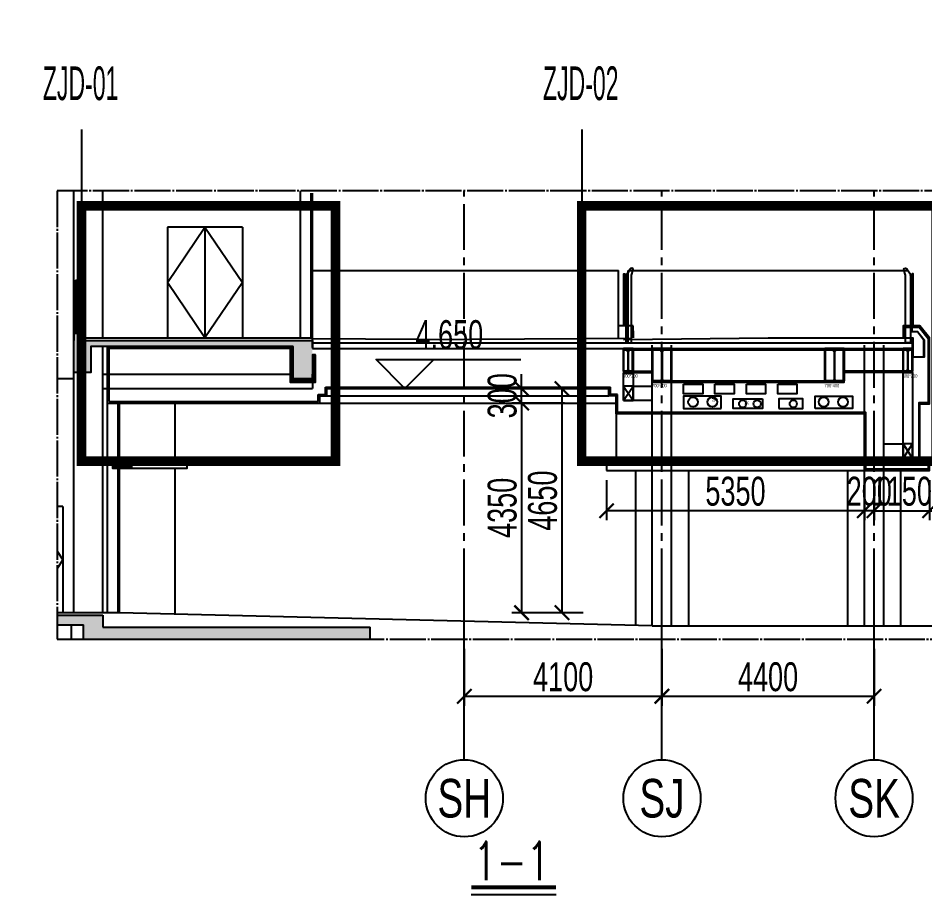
# Model space of a CAD drawing. Extents: x -8792 to 174344, y -43961 to 62816.
# Drawn here: x 41900 to 60709, y 31942 to 50274 of the extents above; entities that cross this region are included whole.
import ezdxf
from ezdxf.enums import TextEntityAlignment as Align
from ezdxf.xclip import XClip

# ---------------------------------------------------------------- set-up
doc = ezdxf.new("R2010")
doc.units = 0
doc.header["$LTSCALE"] = 50
doc.header["$XCLIPFRAME"] = 0
doc.set_wipeout_variables(frame=1)
for name, pattern in [('__DASH', [0.35, 0.25, -0.1]), ('CENTER2', [28.575000000000003, 19.05, -3.175, 3.175, -3.175]), ('CONTINOUS', [0]), ('DASHED', [0.75, 0.5, -0.25]), ('DOT2', [0.125, 0, -0.125]), ('JIS_08_15', [17.25, 15, -0.75, 0.75, -0.75])]:
    doc.linetypes.add(name, pattern=pattern)
for name, color, linetype in [('#分隔线', 1, 'JIS_08_15'), ('#大样、节点索引蓝线', 170, 'Continuous'), ('#幕墙线-平面', 7, 'Continuous'), ('#文字', 2, 'Continuous'), ('#标注', 1, 'Continuous'), ('#轴线', 1, 'CENTER2'), ('1-WIN-1', 3, 'Continuous'), ('A-AL', 63, 'Continuous'), ('A-BEAM-PLAN-C', 2, 'Continuous'), ('A-BEAM-SECT-S', 10, 'Continuous'), ('A-DETL-ALUM', 30, 'Continuous'), ('A-FLOR', 2, 'Continuous'), ('A-FLOR-OTLN', 4, 'DOT2'), ('A-GLASS', 140, 'Continuous'), ('A-GLASS-E', 145, 'Continuous'), ('A-HATH', 9, 'Continuous'), ('A-NOTE', 4, 'Continuous'), ('A-SECT-3', 151, 'Continuous'), ('A-STRS-HRAL', 80, 'Continuous'), ('A-SYMB', 4, 'Continuous'), ('A-WALL-CONC', 6, 'Continuous'), ('A-WALL-E', 7, 'Continuous'), ('AXIS_TEXT', 7, 'Continuous'), ('DIM', 173, 'Continuous'), ('PUB_HATCH', 8, 'Continuous'), ('WZ', 7, 'Continuous'), ('保温层', 6, 'Continuous'), ('吊顶', 7, 'Continuous'), ('建-消防-防火分区填充', 9, 'Continuous'), ('电-电力-管线复核数量标注', 2, 'CONTINOUS')]:
    doc.layers.add(name, color=color, linetype=linetype)
doc.layers.add('20260120变更3', color=1, linetype='Continuous', true_color=0xff0000)
doc.layers.add('定位边线-不打印', color=251, linetype='Continuous', plot=False)
doc.styles.add('#文字', font='jrs.shx', dxfattribs={"width": 0.7, "bigfont": 'jhz.shx'})
doc.styles.add('_TCH_AXIS', font='COMPLEX', dxfattribs={"bigfont": 'GBCBIG'})
doc.styles.add('JHZX', font='jrs.shx', dxfattribs={"width": 0.6, "bigfont": 'jhz.shx'})
doc.styles.get("Standard").update_dxf_attribs({"font": 'romans.shx', "bigfont": 'chinese.shx'})
doc.styles.add('XD2008', font='@1romans.shx', dxfattribs={"width": 0.7, "bigfont": '!hztxt.shx'})
doc.styles.add('图纸文字', font='txt.shx', dxfattribs={"width": 0.7, "bigfont": 'HZTXT.shx'})
doc.styles.add('楷体', font='', dxfattribs={"width": 0.75})
doc.styles.get('楷体').set_extended_font_data('KaiTi_GB2312')
doc.dimstyles.new('JZBZ-200', dxfattribs={"dimscale": 200, "dimtxt": 3, "dimasz": 1.5, "dimexe": 1, "dimexo": 1, "dimgap": 0.5, "dimtad": 1, "dimdec": 0, "dimdsep": 46, "dimtxsty": '#文字', "dimblk1": 'ARCHTICK', "dimblk2": 'ARCHTICK', "dimsah": 1, "dimcen": 0, "dimclrd": 1, "dimclre": 1, "dimclrt": 2, "dimadec": 3, "dimazin": 2, "dimtfac": 1, "dimtdec": 0, "dimtix": 1, "dimtmove": 0, "dimatfit": 3, "dimfxl": 0, "dimlwd": -1, "dimlwe": -1, "dimarcsym": 0})

# ---------------------------------------------------------------- blocks, each defined once
blk = doc.blocks.new('A$Cbd8d7c8c')
at = {"layer": 'A-FLOR-OTLN', "color": 8}
blk.add_lwpolyline([(-22721.24937731028, -15689.86968211655), (-43719.41647269274, -33393.16188598087, 0.413755730742382), (-43991.60535459826, -36560.98194338084, 0.1896724665796431), (122158.1740942716, -126683.0426204044, 0.414786072981368), (124666.0152100509, -124719.4948140864), (133885.1673546026, -48361.88285301649, 0.379931253570586), (116453.2507597166, -23207.94787260017, 0.2364517045148016)], format="xyb", dxfattribs=at)
at = {"layer": '吊顶', "const_width": 3}
blk.add_lwpolyline([(36525.16269515478, -42886.23891143122, 0.056654023901928), (31389.80361110461, -41079.322920529), (30859.08537955373, -40957.77536884585, -0.1125361045485018), (21289.4537036519, -36343.71662567847, -0.0289167358602449), (3039.011338204145, -19971.01165417739, 0.4135317777718731), (-633.6185435920488, -19953.37917324936), (-31397.94016679469, -50352.84389940772, 0.4147813061863365), (-31416.3285705545, -54033.31448566628, 0.1704916733923174), (123964.2830003048, -129414.7104053417, 0.4125640170375961), (126841.1750901889, -127143.2247624403), (136317.5030562885, -48655.55449670245, 1.269194860891986), (87076.80076918215, -54393.31561949174)], format="xyb", dxfattribs=at)
blk = doc.blocks.new('*U36')
blk.add_line((-4.126061972561274, -0.75), (4.673125397341664, -0.75))
at = {"const_width": 0.4}
blk.add_lwpolyline([(-4.126061972561274, 0), (4.673125397341664, 0)], dxfattribs=at)
at = {"layer": 'WZ', "color": 2, "style": '图纸文字', "width": 0.7}
blk.add_attdef('立面图', text='', height=4, dxfattribs=at).set_placement((0.06440561028830416, 2.739644816960663), align=Align.MIDDLE_CENTER)
blk = doc.blocks.new('*U7')
at = {"linetype": 'ByBlock'}
blk.add_line((-8.960830237663566e-17, -20), (0, 0), dxfattribs=at)
blk.add_circle((0, -24), 4, dxfattribs=at)
at = {"color": 2, "linetype": 'ByBlock', "style": 'JHZX', "width": 0.75}
blk.add_attdef('AXES', text='', height=4, dxfattribs=at).set_placement((0, -24), align=Align.MIDDLE_CENTER)
blk = doc.blocks.new('_ARCHTICK')
at = {"color": 0, "linetype": 'ByBlock', "const_width": 0.15}
blk.add_lwpolyline([(-0.5, -0.5), (0.5, 0.5)], dxfattribs=at)
blk = doc.blocks.new('*D49')
at = {"layer": '#标注', "color": 1, "ltscale": 10, "transparency": 16777216}
for p, q in [((59455.34632247056, 40599.472296236), (59455.34632247056, 39856.71483972529)), ((59655.34632247061, 40599.47229623597), (59655.34632247061, 39856.71483972529)), ((59455.34632247056, 40056.71483972529), (59155.34632247056, 40056.71483972529)), ((59655.34632247061, 40056.71483972529), (59455.34632247056, 40056.71483972529)), ((59655.34632247061, 40056.71483972529), (59955.34632247061, 40056.71483972529))]:
    blk.add_line(p, q, dxfattribs=at)
at = {"layer": 'Defpoints', "color": 0, "ltscale": 10, "transparency": 16777216}
for p in [(59455.34632247056, 40799.472296236), (59655.34632247061, 40799.47229623597), (59455.34632247056, 40056.71483972529)]:
    blk.add_point(p, dxfattribs=at)
at = {"layer": '#标注', "color": 1, "ltscale": 10, "transparency": 16777216, "xscale": 300, "yscale": 300, "zscale": 300}
blk.add_blockref('_ARCHTICK', (59455.34632247056, 40056.71483972529), dxfattribs=at)
at = {"layer": '#标注', "color": 1, "ltscale": 10, "transparency": 16777216, "xscale": 300, "yscale": 300, "zscale": 300, "rotation": 180}
blk.add_blockref('_ARCHTICK', (59655.34632247061, 40056.71483972529), dxfattribs=at)
at = {"layer": '#标注', "color": 2, "ltscale": 10, "transparency": 16777216, "insert": (59555.34632247058, 40456.71483972529), "char_height": 600, "attachment_point": 5, "style": '#文字'}
blk.add_mtext('200', dxfattribs=at)
blk = doc.blocks.new('*D50')
at = {"layer": '#标注', "color": 1, "ltscale": 10, "transparency": 16777216}
for p, q in [((60805.34632247058, 40690.02157683496), (60805.34632247058, 39856.71483972529)), ((59655.34632247061, 40599.47229623597), (59655.34632247061, 39856.71483972529)), ((59655.34632247061, 40056.71483972529), (59355.34632247061, 40056.71483972529)), ((59655.34632247061, 40056.71483972529), (60805.34632247058, 40056.71483972529)), ((60805.34632247058, 40056.71483972529), (61105.34632247058, 40056.71483972529))]:
    blk.add_line(p, q, dxfattribs=at)
at = {"layer": 'Defpoints', "color": 0, "ltscale": 10, "transparency": 16777216}
for p in [(60805.34632247058, 40890.02157683496), (59655.34632247061, 40799.47229623597), (60805.34632247058, 40056.71483972529)]:
    blk.add_point(p, dxfattribs=at)
at = {"layer": '#标注', "color": 1, "ltscale": 10, "transparency": 16777216, "xscale": 300, "yscale": 300, "zscale": 300}
blk.add_blockref('_ARCHTICK', (59655.34632247061, 40056.71483972529), dxfattribs=at)
at = {"layer": '#标注', "color": 1, "ltscale": 10, "transparency": 16777216, "xscale": 300, "yscale": 300, "zscale": 300, "rotation": 180}
blk.add_blockref('_ARCHTICK', (60805.34632247058, 40056.71483972529), dxfattribs=at)
at = {"layer": '#标注', "color": 2, "ltscale": 10, "transparency": 16777216, "insert": (60230.34632247059, 40456.71483972529), "char_height": 600, "attachment_point": 5, "style": '#文字'}
blk.add_mtext('1150', dxfattribs=at)
blk = doc.blocks.new('*D51')
at = {"layer": '#标注', "color": 1, "ltscale": 10, "transparency": 16777216}
for p, q in [((54105.34632247058, 40690.02157683496), (54105.34632247058, 39856.71483972529)), ((59455.34632247056, 40599.472296236), (59455.34632247056, 39856.71483972529)), ((59455.34632247056, 40056.71483972529), (54105.34632247058, 40056.71483972529))]:
    blk.add_line(p, q, dxfattribs=at)
at = {"layer": 'Defpoints', "color": 0, "ltscale": 10, "transparency": 16777216}
for p in [(54105.34632247058, 40890.02157683496), (59455.34632247056, 40799.472296236), (54105.34632247058, 40056.71483972529)]:
    blk.add_point(p, dxfattribs=at)
at = {"layer": '#标注', "color": 1, "ltscale": 10, "transparency": 16777216, "xscale": 300, "yscale": 300, "zscale": 300, "rotation": 180}
blk.add_blockref('_ARCHTICK', (54105.34632247058, 40056.71483972529), dxfattribs=at)
at = {"layer": '#标注', "color": 1, "ltscale": 10, "transparency": 16777216, "xscale": 300, "yscale": 300, "zscale": 300}
blk.add_blockref('_ARCHTICK', (59455.34632247056, 40056.71483972529), dxfattribs=at)
at = {"layer": '#标注', "color": 2, "ltscale": 10, "transparency": 16777216, "insert": (56780.34632247056, 40456.71483972529), "char_height": 600, "attachment_point": 5, "style": '#文字'}
blk.add_mtext('5350', dxfattribs=at)
blk = doc.blocks.new('*D52')
at = {"layer": '#标注', "color": 1, "ltscale": 10, "transparency": 16777216}
for p, q in [((53622.47892427168, 42590.02157683614), (52980.23471370524, 42590.02157683614)), ((53180.23471370524, 42590.02157683614), (53180.23471370524, 37940.0215768362)), ((53622.47892427168, 37940.0215768362), (52980.23471370524, 37940.0215768362))]:
    blk.add_line(p, q, dxfattribs=at)
at = {"layer": 'Defpoints', "color": 0, "ltscale": 10, "transparency": 16777216}
for p in [(53822.47892427168, 42590.02157683614), (53180.23471370524, 37940.0215768362), (53822.47892427168, 37940.0215768362)]:
    blk.add_point(p, dxfattribs=at)
at = {"layer": '#标注', "color": 1, "ltscale": 10, "transparency": 16777216, "xscale": 300, "yscale": 300, "zscale": 300}
for p, rotation in [((53180.23471370524, 42590.02157683614), 90), ((53180.23471370524, 37940.0215768362), 270)]:
    blk.add_blockref('_ARCHTICK', p, dxfattribs=dict(at, rotation=rotation))
at = {"layer": '#标注', "color": 2, "ltscale": 10, "transparency": 16777216, "insert": (52780.23471370523, 40265.02157683614), "char_height": 600, "attachment_point": 5, "rotation": 90, "style": '#文字'}
blk.add_mtext('4650', dxfattribs=at)
blk = doc.blocks.new('LEVEL')
blk.add_line((9, 0), (0, 0))
blk.add_lwpolyline([(7.5, 3), (4.5, 0), (1.5, 3), (16.5, 3)])
at = {"layer": 'WZ', "style": '楷体', "width": 0.75}
blk.add_attdef('LEVEL', text='', height=3.5, dxfattribs=at).set_placement((9.331211038399488, 5.592677648179233), align=Align.MIDDLE_CENTER)
blk.add_attdef('FLOOR', text='', height=3.5, dxfattribs=at).set_placement((17.5, 3), align=Align.MIDDLE_LEFT)
blk = doc.blocks.new('*D53')
at = {"layer": '#标注', "color": 1, "ltscale": 10, "transparency": 16777216}
for p, q in [((51155.34632247123, 37190.02157683606), (51155.34632247123, 36008.20864791621)), ((55255.34632247114, 37190.02157683606), (55255.34632247114, 36008.20864791621)), ((51155.34632247123, 36208.20864791621), (55255.34632247114, 36208.20864791621))]:
    blk.add_line(p, q, dxfattribs=at)
at = {"layer": 'Defpoints', "color": 0, "ltscale": 10, "transparency": 16777216}
for p in [(51155.34632247123, 37390.02157683606), (55255.34632247114, 37390.02157683606), (55255.34632247114, 36208.20864791621)]:
    blk.add_point(p, dxfattribs=at)
at = {"layer": '#标注', "color": 1, "ltscale": 10, "transparency": 16777216, "xscale": 300, "yscale": 300, "zscale": 300, "rotation": 180}
blk.add_blockref('_ARCHTICK', (51155.34632247123, 36208.20864791621), dxfattribs=at)
at = {"layer": '#标注', "color": 1, "ltscale": 10, "transparency": 16777216, "xscale": 300, "yscale": 300, "zscale": 300}
blk.add_blockref('_ARCHTICK', (55255.34632247114, 36208.20864791621), dxfattribs=at)
at = {"layer": '#标注', "color": 2, "ltscale": 10, "transparency": 16777216, "insert": (53205.34632247119, 36608.20864791621), "char_height": 600, "attachment_point": 5, "style": '#文字'}
blk.add_mtext('4100', dxfattribs=at)
blk = doc.blocks.new('*D54')
at = {"layer": '#标注', "color": 1, "ltscale": 10, "transparency": 16777216}
for p, q in [((55255.34632247114, 37190.02157683606), (55255.34632247114, 36008.20864791621)), ((59655.34632247091, 37190.02157683606), (59655.34632247091, 36008.20864791621)), ((55255.34632247114, 36208.20864791621), (59655.34632247091, 36208.20864791621))]:
    blk.add_line(p, q, dxfattribs=at)
at = {"layer": 'Defpoints', "color": 0, "ltscale": 10, "transparency": 16777216}
for p in [(55255.34632247114, 37390.02157683606), (59655.34632247091, 37390.02157683606), (59655.34632247091, 36208.20864791621)]:
    blk.add_point(p, dxfattribs=at)
at = {"layer": '#标注', "color": 1, "ltscale": 10, "transparency": 16777216, "xscale": 300, "yscale": 300, "zscale": 300, "rotation": 180}
blk.add_blockref('_ARCHTICK', (55255.34632247114, 36208.20864791621), dxfattribs=at)
at = {"layer": '#标注', "color": 1, "ltscale": 10, "transparency": 16777216, "xscale": 300, "yscale": 300, "zscale": 300}
blk.add_blockref('_ARCHTICK', (59655.34632247091, 36208.20864791621), dxfattribs=at)
at = {"layer": '#标注', "color": 2, "ltscale": 10, "transparency": 16777216, "insert": (57455.34632247103, 36608.20864791621), "char_height": 600, "attachment_point": 5, "style": '#文字'}
blk.add_mtext('4400', dxfattribs=at)
blk = doc.blocks.new('700-400')
at = {"layer": 'A-BEAM-SECT-S'}
for p, q in [((-100, -170), (-100, 470)), ((300, 470), (300, -170))]:
    blk.add_line(p, q, dxfattribs=at)
blk.add_lwpolyline([(108, 470), (300, 470), (300, 500), (-100, 500), (-100, 470), (92, 470), (92, -170), (-100, -170), (-100, -200), (300, -200), (300, -170), (108, -170)], close=True, dxfattribs=at)
for points in [[(-87.99672397226095, -169.9980992618948), (-87.99672397971153, 470.0019007390365)], [(62, 470), (92, 440)], [(138, 470), (108, 440)], [(288.0032760426402, -169.9980992628261), (288.0032760500908, 470.0019007381052)], [(62, -170), (92, -140)], [(138, -170), (108, -140)]]:
    blk.add_lwpolyline(points, dxfattribs=at)
at = {"layer": '定位边线-不打印', "style": 'XD2008', "width": 0.7}
blk.add_text('700*400', height=70, dxfattribs=at).set_placement((-106.9775881394744, -303.2509947940707))
blk = doc.blocks.new('栏杆')
at = {"layer": 'A-GLASS-E'}
blk.add_lwpolyline([(35492899.8325114, 2535980.060555576), (35492919.8325114, 2535980.060555576), (35492919.8325114, 2537029.060555571), (35492899.8325114, 2537029.060555571)], close=True, dxfattribs=at)
at = {"layer": 'A-STRS-HRAL'}
for points in [[(35492869.8325114, 2535600.362292244), (35492759.8325114, 2535600.251991307), (35492759.8325114, 2537000.251991307), (35492729.13960719, 2537112.012012351)], [(35492901.62688792, 2536889.160367866), (35492869.8325114, 2536889.159802566)], [(35492869.8325114, 2536871.202254219), (35492901.58854076, 2536871.202254219)], [(35492900.02516084, 2536139.06585679), (35492869.8325114, 2536139.06531874)], [(35492869.8325114, 2536121.107774299), (35492899.98681375, 2536121.107774299)]]:
    blk.add_lwpolyline(points, dxfattribs=at)
blk.add_lwpolyline([(35492869.8325114, 2535600.251991307), (35492869.8325114, 2536985.788160876, 0.1427706038207735), (35492862.00162767, 2537012.653857091), (35492783.36995708, 2537136.076233049)], format="xyb", dxfattribs=at)
blk.add_circle((35492758.06848732, 2537119.95681532), 30, dxfattribs=at)
blk = doc.blocks.new('500-200')
at = {"layer": 'A-BEAM-SECT-S'}
for p, q in [((0, 30), (0, 470)), ((200, 470), (200, 30))]:
    blk.add_line(p, q, dxfattribs=at)
blk.add_lwpolyline([(108, 470), (200, 470), (200, 500), (0, 500), (0, 470), (92, 470), (92, 30), (0, 30), (0, 0), (200, 0), (200, 30), (108, 30)], close=True, dxfattribs=at)
for points in [[(12.00327603146434, 30.00190073810518), (12.0032760235481, 470.0019007388037)], [(62.0000000000291, 470), (91.9999999999709, 440)], [(137.9999999999709, 470), (108.0000000000291, 440)], [(188.0032760389149, 30.00190073717386), (188.0032760468312, 470.0019007378723)], [(62.0000000000291, 30), (91.9999999999709, 60)], [(137.9999999999709, 30), (108.0000000000291, 60)]]:
    blk.add_lwpolyline(points, dxfattribs=at)
at = {"layer": '定位边线-不打印', "style": 'XD2008', "width": 0.7}
blk.add_text('500*200', height=70, dxfattribs=at).set_placement((-6.977588136214763, -103.2509947940707))
blk = doc.blocks.new('A$Cdff4fc1e')
at = {"layer": 'PUB_HATCH'}
h = blk.add_hatch(color=256, dxfattribs=at)
h.dxf.hatch_style = 1
h.paths.add_polyline_path([(-12799.99999999907, -349.999999998312), (-12799.99999999907, -219.9682634197525), (-12799.99999999953, -199.999999998312), (-12799.99999999953, -49.99999999842839), (-17650, -49.99999999842839), (-17650, 100.0000000015716), (-17750, 100.0000000015716), (-17750, -49.99999999837019), (-17749.99999999953, -719.9999999984284), (-17399.99999999953, -719.9999999984284), (-17399.99999999953, -179.9999999983702), (-13199.99999999953, -179.9999999984284), (-13199.99999999953, -849.9999999984284), (-12799.99999999953, -849.9999999984284)])
h.paths.add_polyline_path([(-12799.99999999907, -349.999999998312), (-12799.99999999907, -199.999999998312), (-12799.99999999907, -219.9682634197525)], flags=17)
h = blk.add_hatch(color=256, dxfattribs=at)
h.dxf.hatch_style = 1
h.paths.add_polyline_path([(-11599.99999999953, -10399.99999999837), (-11599.99999999953, -5999.99999999837), (-17149.9999999993, -5999.99999999837), (-17149.9999999993, -5749.99999999837), (-62749.9999999993, -5749.99999999837), (-62749.9999999993, -10399.99999999837)])
h.paths.add_polyline_path([(-62349.9999999993, -9899.99999999837), (-62349.9999999993, -5949.99999999837), (-56649.99999999953, -5949.99999999837), (-56649.99999999953, -6549.99999999837), (-56249.99999999953, -6549.99999999837), (-56249.99999999953, -5949.99999999837), (-48849.99999999953, -5949.99999999837), (-48849.99999999953, -6549.99999999837), (-48449.99999999953, -6549.99999999837), (-48449.99999999953, -5949.99999999837), (-41049.99999999953, -5949.99999999837), (-41049.99999999953, -6549.99999999837), (-40649.99999999953, -6549.99999999837), (-40649.99999999953, -5949.99999999837), (-33249.9999999993, -5949.99999999837), (-33249.9999999993, -6549.99999999837), (-32849.9999999993, -6549.99999999837), (-32849.9999999993, -5949.99999999837), (-25449.99999999977, -5949.99999999837), (-25449.99999999977, -6549.99999999837), (-25049.99999999977, -6549.99999999837), (-25049.99999999977, -5949.99999999837), (-17549.9999999993, -5949.99999999837), (-17549.9999999993, -6249.99999999837), (-11999.99999999953, -6249.99999999837), (-11999.99999999953, -9899.99999999837)], flags=16)
h.paths.add_polyline_path([(-38473.50812949939, -8499.99999999837), (-39247.30709785339, -9599.99999999837), (-40021.10606620694, -8499.99999999837), (-40021.10606620694, -7399.99999999837), (-38473.50812949939, -7399.99999999837)], flags=0)
h.paths.add_polyline_path([(-36628.65828855569, -9520.24999999837), (-34954.03230430372, -9520.24999999837), (-34954.03230430372, -8732.74999999837), (-36628.65828855569, -8732.74999999837)], flags=8)
at = {"layer": '保温层'}
h = blk.add_hatch(dxfattribs=at)
h.set_pattern_fill('ANSI37', color=256, scale=20)
h.set_pattern_definition([(45, (-1573132.76281278, -397639.000000018), (-22.45064030267288, 22.45064030267288), []), (135, (-1573132.76281278, -397639.000000018), (-22.45064030267288, -22.45064030267288), [])])
h.paths.add_polyline_path([(-13199.99999999977, -179.9999999983702), (-17019.99999999884, -179.9999999983702), (-17019.99999999884, -209.9999999983702), (-13199.99999999977, -209.9999999983702)])
h = blk.add_hatch(dxfattribs=at)
h.set_pattern_fill('ANSI37', color=256, scale=20)
h.set_pattern_definition([(45, (-1573032.76281278, -398274.0000000181), (-22.45064030267288, 22.45064030267288), []), (135, (-1573032.76281278, -398274.0000000181), (-22.45064030267288, -22.45064030267288), [])])
h.paths.add_polyline_path([(-13199.99999999977, -209.9999999983702), (-13264.99999999977, -209.9999999983702), (-13264.99999999977, -914.9999999983702), (-13199.99999999977, -914.9999999983702)])
h = blk.add_hatch(dxfattribs=at)
h.set_pattern_fill('ANSI37', color=256, scale=20)
h.set_pattern_definition([(45, (-1573697.76281278, -398209.0000000181), (-22.45064030267288, 22.45064030267288), []), (135, (-1573697.76281278, -398209.0000000181), (-22.45064030267288, -22.45064030267288), [])])
h.paths.add_polyline_path([(-12734.99999999977, -349.999999998312), (-12799.99999999977, -349.999999998312), (-12799.99999999977, -849.9999999983702), (-12734.99999999977, -849.9999999983702)])
h = blk.add_hatch(dxfattribs=at)
h.set_pattern_fill('ANSI37', color=256, scale=20)
h.set_pattern_definition([(45, (-1573697.76281278, -398309.000000018), (-22.45064030267288, 22.45064030267288), []), (135, (-1573697.76281278, -398309.000000018), (-22.45064030267288, -22.45064030267288), [])])
h.paths.add_polyline_path([(-12734.99999999977, -849.9999999983702), (-13199.99999999977, -849.9999999983702), (-13199.99999999977, -914.9999999983702), (-12734.99999999977, -914.9999999983702)])
at = {"layer": '1-WIN-1', "color": 8}
for p, q in [((-17149.9999999993, 1.629814505577087e-09), (-17149.9999999993, 5520.00000000163)), ((-17749.99999999953, -5699.99999999837), (-17749.99999999953, 4850.00000000163)), ((-13049.99999999977, 1.688022166490555e-09), (-13049.99999999907, 4500.000000001572)), ((-14250.05437604547, 2300.00000000163), (-15810.5555040387, 2300.00000000163)), ((-15810.5555040387, 2300.00000000163), (-15810.5555040387, 1.629814505577087e-09)), ((-15030.30494004209, 2300.00000000163), (-15030.30494004232, 1.629814505577087e-09)), ((-14250.05437604547, 2300.00000000163), (-14250.05437604547, 1.629814505577087e-09)), ((-12799.9999999993, 1400.00000000163), (-6452.010913495906, 1400.000000001746)), ((-6452.010913496371, -14.99999999831198), (-6452.010913495906, 1400.000000001804)), ((-6252.010913495906, 1400.000000001746), (-449.9999999993015, 1400.000000001688)), ((-6252.010913496139, -99.96826341981068), (-6252.010913496139, 1400.000000001804)), ((-17715, 1200.000000001513), (-17715, 100.0000000015716)), ((-17715, 1200.000000001513), (-17685, 1200.000000001513)), ((-17685, 1200.000000001513), (-17684.99999999977, 100.0000000015716)), ((-17650, 1.629814505577087e-09), (-12799.99999999953, 1.629814505577087e-09)), ((-12799.99999999953, -49.99999999842839), (-12799.99999999953, 1.629814505577087e-09)), ((-17149.9999999993, -5699.99999999837), (-17149.9999999993, -179.9999999983702)), ((-5750.000000000233, -1544.999999998487), (-5750.000000000233, -149.999999998312)), ((-5349.999999999767, -1544.999999998545), (-5349.999999999767, -149.999999998312)), ((-1350, -1544.999999999243), (-1349.999999999767, -149.999999998312)), ((-17149.9999999993, -749.9999999983702), (-13199.99999999953, -749.9999999984866)), ((-17749.99999999953, -849.9999999979045), (-32749.9999999993, -849.9999999983702)), ((-12799.99999999953, -849.9999999984284), (-12799.99999999977, -1049.999999998487)), ((-17149.9999999993, -1049.99999999837), (-12799.99999999977, -1049.999999998487)), ((-17974.99999999953, -3499.99999999837), (-19474.99999999953, -3499.99999999837)), ((-18724.99999999953, -3499.99999999837), (-18724.99999999953, -5699.99999999837)), ((-17974.99999999953, -3499.99999999837), (-17974.99999999953, -5699.99999999837)), ((-16799.99999999884, -5699.999999998312), (-30549.99999999953, -5699.99999999837)), ((-5749.999999997672, -5974.999999998428), (-16799.99999999884, -5699.999999998254)), ((-17799.99999999953, -9599.99999999837), (-17799.99999999953, -5949.99999999837)), ((-5749.999999997672, -5974.999999998428), (37839.6126936723, -5974.99999999837)), ((-17099.9999999993, -9599.99999999837), (-17099.99999999907, -6249.99999999837)), ((-12299.9999999993, -9599.99999999837), (-12299.99999999953, -6249.99999999837)), ((-17799.99999999953, -6549.99999999837), (-24899.99999999884, -6549.99999999837)), ((-17099.9999999993, -6799.99999999837), (-12299.9999999993, -6799.999999998312)), ((-11999.99999999953, -9599.99999999837), (-62349.99999999907, -9599.99999999837))]:
    blk.add_line(p, q, dxfattribs=at)
for points in [[(-15030.30494004232, 1.629814505577087e-09), (-15810.5555040387, 1150.00000000163), (-15030.30494004209, 2300.00000000163), (-14250.05437604547, 1150.00000000163)], [(-18724.99999999953, -5699.99999999837), (-19474.99999999953, -4599.99999999837), (-18724.99999999953, -3499.99999999837), (-17974.99999999953, -4599.99999999837)]]:
    blk.add_lwpolyline(points, close=True, dxfattribs=at)
at = {"layer": '20260120变更3'}
blk.add_line((-9649.999999999302, -6249.999999998428), (-9649.999999999767, -6027.720207252249), dxfattribs=at)
for points in [[(-5099.999999999767, -960.4778193118982), (-4699.999999999767, -960.4778193118982), (-4699.999999999767, -1160.477819311898), (-5099.999999999767, -1160.477819311898)], [(-4449.999999999767, -960.4778193118982), (-4049.999999999767, -960.4778193118982), (-4049.999999999767, -1160.477819311898), (-4449.999999999767, -1160.477819311898)], [(-3799.999999999767, -960.4778193118982), (-3399.999999999767, -960.4778193118982), (-3399.999999999767, -1160.477819311898), (-3799.999999999767, -1160.477819311898)], [(-3149.999999999767, -960.4778193118982), (-2749.999999999767, -960.4778193118982), (-2749.999999999767, -1160.477819311898), (-3149.999999999767, -1160.477819311898)]]:
    blk.add_lwpolyline(points, close=True, dxfattribs=at)
at = {"layer": 'A-AL'}
for p, q in [((-6150, 250), (-6452.010913496139, 250)), ((-6150, 150), (-6150, 250)), ((-17049.99999999884, -1349.999999998196), (-17049.99999999907, -179.9999999983702)), ((-17019.99999999884, -1319.999999998487), (-17019.99999999884, -179.9999999983702)), ((-12530, -1019.99999999837), (-6620, -1019.999999998312)), ((-12529.99999999953, -1169.99999999837), (-12530, -1019.99999999837)), ((-12500, -1049.99999999837), (-6650, -1049.99999999837)), ((-12499.99999999953, -1199.99999999837), (-12500, -1049.99999999837)), ((-6650.000000000466, -1199.99999999837), (-6650, -1049.99999999837)), ((-6620.000000000466, -1169.99999999837), (-6620, -1019.999999998312)), ((-12679.9999999993, -1169.99999999837), (-12529.99999999953, -1169.99999999837)), ((-12679.99999999953, -1319.99999999837), (-12679.9999999993, -1169.99999999837)), ((-12649.9999999993, -1199.99999999837), (-12499.99999999953, -1199.99999999837)), ((-12649.99999999953, -1349.99999999837), (-12649.9999999993, -1199.99999999837)), ((-12499.99999999977, -1199.99999999837), (-6650.000000000466, -1199.999999998312)), ((-6500.000000000698, -1199.99999999837), (-6650.000000000466, -1199.99999999837)), ((-6470.000000000698, -1169.99999999837), (-6620.000000000466, -1169.99999999837)), ((-6500.000000000233, -1574.999999998428), (-6500.000000000698, -1199.99999999837)), ((-17049.99999999884, -1349.999999998196), (-12649.99999999953, -1349.99999999837)), ((-17019.99999999884, -1319.999999998487), (-12679.99999999953, -1319.99999999837)), ((-12649.99999999953, -1349.99999999837), (-6500.000000000233, -1349.99999999837)), ((-1349.999999999302, -1574.99999999936), (-6500.000000000233, -1574.999999998428)), ((-6500, -1574.999999998487), (-6500, -2549.999999999534)), ((-1350.000000000233, -2749.999999999534), (-1349.999999999302, -1574.99999999936)), ((-1349.999999999534, -2549.999999999127), (-6700, -2549.999999999534)), ((-6700, -2549.999999999534), (-6700, -2749.999999999534)), ((-6700, -2749.999999999534), (-6350, -2749.999999999534))]:
    blk.add_line(p, q, dxfattribs=at)
for points in [[(-350.0864339694381, -2749.999999999534), (0, -2749.999999999534), (0, -2549.999999999534), (-200, -2549.999999999534), (-200, -1370), (0, -1370), (0, 0), (-200, 250), (-550, 250), (-550, 150), (-525, 150), (-525, 225), (-212.0156211927533, 225), (-25, -8.769526483956724), (-25, -1345), (-225, -1345), (-225, -2574.999999999534), (-25, -2574.999999999534), (-25, -2724.999999999534), (-350.0854670554399, -2724.999999999534)], [(-350.0854670554399, -2724.999999999534), (-1320.000000000233, -2724.999999999534), (-1319.999999999302, -1544.999999999243), (-6470.000000000233, -1544.99999999837), (-6470.000000000698, -1169.99999999837)], [(-16949.99999999884, -2699.999999998487), (-15400, -2699.999999998487), (-15400, -2499.999999998428), (-16949.99999999884, -2499.999999998428)], [(-6350, -2749.999999999534), (-5349.999999999767, -2749.999999999534)], [(-5349.999999999767, -2749.999999999534), (-1350.000000000233, -2749.999999999534)], [(-1350.000000000233, -2749.999999999534), (-350.0864295214415, -2749.999999999534)]]:
    blk.add_lwpolyline(points, dxfattribs=at)
for points in [[(-16549.9999999993, -2499.999999998428), (-16949.99999999884, -2499.999999998428), (-16949.99999999884, -2699.999999998487), (-16549.9999999993, -2699.999999998487)], [(-16579.9999999993, -2529.999999998428), (-16919.99999999884, -2529.999999998428), (-16919.99999999884, -2669.999999998487), (-16579.9999999993, -2669.999999998487)]]:
    blk.add_lwpolyline(points, close=True, dxfattribs=at)
at = {"layer": 'A-BEAM-PLAN-C'}
blk.add_line((-12799.99999999953, -849.9999999984284), (-12799.99999999953, -749.9999999984284), dxfattribs=at)
at = {"layer": 'A-BEAM-SECT-S'}
for p, q in [((-6150.001010596752, -249.8888342045248), (-549.9841673150659, -249.9966317838989)), ((-6150, -219.8888342217542), (-549.9831567183137, -219.9966318011284)), ((-6150, -689.9934716410935), (-5750, -689.9934716410935)), ((-6150, -720), (-5750, -720)), ((-549.9999999552965, -689.9934716410935), (-1769.361670576036, -689.9934716410935)), ((-549.9999999552965, -720.0003222855739), (-1769.361670576036, -720)), ((-5400.000000849366, -889.9032713919878), (-2169.361669912934, -889.9654595968314)), ((-5350, -919.9042338696308), (-2169.361669905484, -919.965459598694))]:
    blk.add_line(p, q, dxfattribs=at)
for points in [[(-6150, -249.8888342347927), (-6350, -249.8888342217542)], [(-6349.999999999767, -1299.999999998428), (-6149.999999999767, -999.9999999984284)], [(-6349.999999999767, -999.9999999984284), (-6149.999999999767, -1299.999999998428)], [(-6149.999999999767, -999.9999999984284), (-5750.000000000233, -999.9999999984284)], [(-5750.000000000233, -1299.999999998428), (-6149.999999999767, -1299.999999998428)], [(-949.9999999997672, -2199.999999999534), (-550, -2199.999999999534)], [(-550, -2499.999999999534), (-350, -2199.999999999534)], [(-550, -2199.999999999534), (-350, -2499.999999999534)], [(-550, -2499.999999999534), (-949.9999999997672, -2499.999999999534)]]:
    blk.add_lwpolyline(points, dxfattribs=at)
for points in [[(-6349.999999999767, -1299.999999998428), (-6350, -730), (-6150, -730), (-6149.999999999767, -1299.999999998428)], [(-550, -2499.999999999534), (-550, -720.0003222855739), (-350, -720.0003222855739), (-350, -2499.999999999534)], [(-6349.999999999767, -1299.999999998428), (-6149.999999999767, -1299.999999998428), (-6149.999999999767, -999.9999999984284), (-6349.999999999767, -999.9999999984284)], [(-550, -2499.999999999534), (-350, -2499.999999999534), (-350, -2199.999999999534), (-550, -2199.999999999534)]]:
    blk.add_lwpolyline(points, close=True, dxfattribs=at)
at = {"layer": 'A-DETL-ALUM'}
blk.add_lwpolyline([(-364.9999999254942, 225.0078590488993), (-364.9999999254942, 132.5078590488993), (-248.9734195098281, 132.5078590488993), (-109.9999999254942, -41.20891542593017), (-109.9999999254942, -400.0008684829809), (-349.9999999254942, -400.0008684829809), (-349.9999999850988, -0.000868482980877161), (-344.9999999850988, -0.000868482980877161), (-344.9999999254942, -395.0008684829809), (-114.9999999254942, -395.0008684829809), (-114.9999999254942, -42.96282072225586), (-251.3765437453985, 127.5078590488993), (-369.9999999254942, 127.5078590488993), (-369.9999999254942, 225.0078590488993)], dxfattribs=at)
at = {"layer": 'A-FLOR'}
blk.add_line((-350.0000000149012, -100.0008684829809), (-350.0000000149012, 0), dxfattribs=at)
blk.add_lwpolyline([(-6350.000000028871, -29.99999999831198), (-3349.415225476027, -0.01020105928182602), (-350.0000000149012, -0.01020105928182602)], dxfattribs=at)
at = {"layer": 'A-GLASS'}
for p, q in [((-12829.9999999993, 1.629814505577087e-09), (-12829.9999999993, 3000.00000000163)), ((-12799.9999999993, 1.629814505577087e-09), (-12799.9999999993, 3000.00000000163)), ((-17049.99999999884, -5699.999999998254), (-17049.9999999986, -1349.999999998137)), ((-16829.99999999884, -2499.999999998428), (-16829.99999999814, -1349.999999998137)), ((-16799.99999999884, -2499.999999998428), (-16799.99999999837, -1349.999999998137)), ((-16799.99999999884, -2499.999999998428), (-16799.9999999986, -1349.999999998196)), ((-15649.99999999953, -2499.999999998428), (-15650.0000000014, -1349.999999998196)), ((-16829.99999999884, -5699.999999998254), (-16829.99999999884, -2699.999999998487)), ((-16799.99999999884, -5699.999999998254), (-16799.99999999884, -2699.999999998487)), ((-15649.9999999993, -5728.619909500587), (-15649.99999999953, -2699.999999998487))]:
    blk.add_line(p, q, dxfattribs=at)
at = {"layer": 'A-HATH', "linetype": '__DASH'}
for p, q in [((-950.0000000004657, -5974.999999998428), (-949.9999999993015, -149.999999998312)), ((-5750.000000000233, -5974.999999998428), (-5750.000000000466, -1574.999999998545)), ((-5349.999999999767, -5974.999999998428), (-5349.999999999767, -1574.999999998603)), ((-1350.000000000698, -5974.999999998428), (-1350, -2749.999999999534))]:
    blk.add_line(p, q, dxfattribs=at)
at = {"layer": 'A-HATH'}
for points in [[(-6150, 150), (-6149.997394539416, -0.0006357105448842049)], [(-550, 150), (-550.0026056244969, -0.01020105928182602)], [(-525, 150), (-525, -0.01020105928182602)]]:
    blk.add_lwpolyline(points, dxfattribs=at)
at = {"layer": 'A-SECT-3'}
for points in [[(-6099.999999999302, -2749.999999999534), (-6099.999999999302, -5966.289592758578)], [(-4999.999999999302, -2749.999999999534), (-4999.999999999302, -5974.999999998545)], [(-1702.010913495673, -2749.999999999534), (-1702.010913495673, -5974.999999998545)], [(-602.0109134956729, -2749.999999999534), (-602.0109134956729, -5966.289592758578)]]:
    blk.add_lwpolyline(points, dxfattribs=at)
at = {"layer": 'A-SYMB'}
for centre in [(-17449.9999999993, -15255.32230287004), (-11599.9999999993, -15255.32230286975)]:
    blk.add_circle(centre, 600, dxfattribs=at)
at = {"layer": 'A-WALL-CONC'}
for p, q in [((-12799.9999999993, -99.96826341975247), (-349.9999999701977, -99.96826341981068)), ((-12799.9999999993, -99.96826341975247), (-12799.9999999993, -219.9682634197525)), ((-349.9999999701977, -99.96826341981068), (-349.9999999701982, -219.9682634198107)), ((-12799.9999999993, -219.9682634197525), (-349.9999999701982, -219.9682634198107))]:
    blk.add_line(p, q, dxfattribs=at)
at = {"layer": 'A-WALL-E'}
for p, q in [((-17750, 100.0000000015716), (-17650, 100.0000000015716)), ((-17750, 100.0000000015716), (-17750, -49.99999999837019)), ((-13199.99999999953, -849.9999999984284), (-13199.99999999953, -179.9999999984284)), ((-12799.99999999953, -199.999999998312), (-12799.99999999953, -49.99999999842839)), ((-13199.99999999953, -849.9999999984284), (-12799.99999999953, -849.9999999984284)), ((-62749.9999999993, -5749.99999999837), (-17149.9999999993, -5749.99999999837)), ((-17149.9999999993, -5749.999999998428), (-17149.9999999993, -5999.99999999837)), ((-25049.99999999977, -5949.99999999837), (-17549.9999999993, -5949.99999999837)), ((-17549.9999999993, -6249.99999999837), (-17549.9999999993, -5949.99999999837)), ((-17149.9999999993, -5999.99999999837), (-11599.99999999953, -5999.99999999837)), ((-11599.99999999953, -10399.99999999837), (-11599.99999999953, -5999.99999999837)), ((-17549.9999999993, -6249.99999999837), (-11999.99999999953, -6249.99999999837)), ((-11999.99999999953, -9899.99999999837), (-11999.99999999953, -6249.99999999837)), ((-62349.9999999993, -9899.99999999837), (-11999.99999999953, -9899.99999999837)), ((-62749.9999999993, -10399.99999999837), (-11599.99999999953, -10399.99999999837))]:
    blk.add_line(p, q, dxfattribs=at)
for points in [[(-17650, 100.0000000015716), (-17650, -49.99999999842839), (-12799.99999999953, -49.99999999842839), (-12799.99999999953, -99.99999999831198)], [(-13199.99999999977, -179.9999999984284), (-17399.99999999953, -179.9999999983702), (-17399.99999999953, -719.9999999984284), (-17749.99999999953, -719.9999999984284), (-17749.99999999953, -49.99999999842839)]]:
    blk.add_lwpolyline(points, dxfattribs=at)
at = {"layer": '保温层'}
for points in [[(-13199.99999999977, -179.9999999983702), (-17019.99999999884, -179.9999999983702), (-17019.99999999884, -209.9999999983702), (-13199.99999999977, -209.9999999983702)], [(-13199.99999999977, -209.9999999983702), (-13264.99999999977, -209.9999999983702), (-13264.99999999977, -914.9999999983702), (-13199.99999999977, -914.9999999983702)], [(-12734.99999999977, -349.999999998312), (-12799.99999999977, -349.999999998312), (-12799.99999999977, -849.9999999983702), (-12734.99999999977, -849.9999999983702)], [(-12734.99999999977, -849.9999999983702), (-13199.99999999977, -849.9999999983702), (-13199.99999999977, -914.9999999983702), (-12734.99999999977, -914.9999999983702)]]:
    blk.add_lwpolyline(points, close=True, dxfattribs=at)
at = {"layer": '建-消防-防火分区填充'}
for p in [(-12799.99999999953, -14.99999999837019), (-6199.999999998603, -14.99999999837019)]:
    blk.add_line(p, (-9499.999999999069, -29.99999999831198), dxfattribs=at)
at = {"layer": '电-电力-管线复核数量标注', "color": 5}
for points in [[(-4325.403568722075, -1460.477819311898), (-4325.403568722075, -1210.477819311898), (-5099.999999999767, -1210.477819311898), (-5099.999999999767, -1460.477819311898)], [(-3461.90135528869, -1260.477819311898), (-3461.90135528869, -1460.477819311898), (-4075.403568722075, -1460.477819311898), (-4075.403568722075, -1260.477819311898)], [(-3126.69069553935, -1460.477819311898), (-2624.596431277925, -1460.477819311898), (-2624.596431277925, -1260.477819311898), (-3126.69069553935, -1260.477819311898)], [(-2374.596431277925, -1460.477819311898), (-2374.596431277925, -1210.477819311898), (-1600.000000000233, -1210.477819311898), (-1600.000000000233, -1460.477819311898)]]:
    blk.add_lwpolyline(points, close=True, dxfattribs=at)
for centre, radius in [((-4904.257457479602, -1327.528443751391), 100), ((-4504.257457479602, -1327.528443751391), 100), ((-3876.261925533181, -1366.100719423499), 75), ((-3576.261925533181, -1366.100719423499), 75), ((-2825.454788089031, -1366.100719423499), 75), ((-2195.742542520398, -1327.528443751391), 100), ((-1795.742542520398, -1327.528443751391), 100)]:
    blk.add_circle(centre, radius, dxfattribs=at)
at = {"layer": 'A-BEAM-SECT-S'}
for name, p in [('500-200', (-6350, -720)), ('700-400', (-5650, -719.8888342217542)), ('700-400', (-2069.361290551722, -719.9731593695469)), ('500-200', (-549.999101832509, -719.9966314937919))]:
    blk.add_blockref(name, p, dxfattribs=at)
at = {"layer": 'A-STRS-HRAL', "xscale": -1}
blk.add_blockref('栏杆', (35486579.99379218, -2535700.330555663), dxfattribs=at)
at = {"layer": 'A-STRS-HRAL'}
blk.add_blockref('栏杆', (-35493259.67123029, -2535700.330555663), dxfattribs=at)
at = {"layer": 'A-NOTE'}
for p in [(-4517.421326048439, -1329.301787011325), (-3846.987653709715, -1391.597157643642)]:
    blk.add_text('水', height=80, dxfattribs=at).set_placement(p)
at = {"layer": 'AXIS_TEXT', "color": 7, "style": '_TCH_AXIS', "width": 0.6562500000000009}
blk.add_text('1/SG', height=329.6484954401382, dxfattribs=at).set_placement((-11986.30683059321, -15420.14655058982), (-11213.69316940539, -15420.14655058982), align=Align.FIT)
at = {"layer": 'AXIS_TEXT', "color": 7, "style": '_TCH_AXIS'}
blk.add_text('SG', height=406.296333819703, dxfattribs=at).set_placement((-17817.6014448838, -15458.4704697799), (-17082.39855511481, -15458.4704697799), align=Align.FIT)
blk = doc.blocks.new('*D63')
at = {"layer": '#标注', "color": 1, "ltscale": 10, "transparency": 16777216}
for p, q in [((53233.81650036994, 42290.02157683614), (52142.6596216006, 42290.02157683614)), ((52342.6596216006, 42290.02157683614), (52342.6596216006, 37940.0215768362)), ((53151.08680019647, 37940.0215768362), (52142.6596216006, 37940.0215768362))]:
    blk.add_line(p, q, dxfattribs=at)
at = {"layer": 'Defpoints', "color": 0, "ltscale": 10, "transparency": 16777216}
for p in [(53433.81650036994, 42290.02157683614), (52342.6596216006, 37940.0215768362), (53351.08680019647, 37940.0215768362)]:
    blk.add_point(p, dxfattribs=at)
at = {"layer": '#标注', "color": 1, "ltscale": 10, "transparency": 16777216, "xscale": 300, "yscale": 300, "zscale": 300}
for p, rotation in [((52342.6596216006, 42290.02157683614), 90), ((52342.6596216006, 37940.0215768362), 270)]:
    blk.add_blockref('_ARCHTICK', p, dxfattribs=dict(at, rotation=rotation))
at = {"layer": '#标注', "color": 2, "ltscale": 10, "transparency": 16777216, "insert": (51942.65962160059, 40115.02157683614), "char_height": 600, "attachment_point": 5, "rotation": 90, "style": '#文字'}
blk.add_mtext('4350', dxfattribs=at)
blk = doc.blocks.new('*D64')
at = {"layer": '#标注', "color": 1, "ltscale": 10, "transparency": 16777216}
for p, q in [((52342.65962160059, 42590.02293118289), (52342.65962160059, 42890.02293118289)), ((53126.31870257949, 42590.02293118289), (52142.65962160059, 42590.02293118289)), ((52342.65962160059, 42290.02157683614), (52342.65962160059, 42590.02293118289)), ((53233.81650036994, 42290.02157683614), (52142.65962160059, 42290.02157683614)), ((52342.65962160059, 42290.02157683614), (52342.65962160059, 41990.02157683614))]:
    blk.add_line(p, q, dxfattribs=at)
at = {"layer": 'Defpoints', "color": 0, "ltscale": 10, "transparency": 16777216}
for p in [(52342.65962160059, 42590.02293118289), (53326.31870257949, 42590.02293118289), (53433.81650036994, 42290.02157683614)]:
    blk.add_point(p, dxfattribs=at)
at = {"layer": '#标注', "color": 1, "ltscale": 10, "transparency": 16777216, "xscale": 300, "yscale": 300, "zscale": 300}
for p, rotation in [((52342.65962160059, 42590.02293118289), 270), ((52342.65962160059, 42290.02157683614), 90)]:
    blk.add_blockref('_ARCHTICK', p, dxfattribs=dict(at, rotation=rotation))
at = {"layer": '#标注', "color": 2, "ltscale": 10, "transparency": 16777216, "insert": (51942.65962160058, 42440.02225400949), "char_height": 600, "attachment_point": 5, "rotation": 90, "style": '#文字'}
blk.add_mtext('300', dxfattribs=at)
blk = doc.blocks.new('A$C80b62fe7')
at = {"layer": '#幕墙线-平面'}
for points in [[(-78821.85220679641, 63164.41868437082, 0.005573949682504613), (-75982.2171158567, 59854.42407566402, 0.004935396391704725), (-73406.8330386877, 56977.09491097229, 0.05929360200278565), (-38419.24503024668, 26758.09619020019, 0.05859901251173332), (2176.018261194229, 5784.232406029012, 0.05859901251173332)], [(-80806.27106510103, 61500.032372599, 0.005573949682508667), (-77929.03741127253, 58146.21134378761, 0.004935396391700394), (-75319.55362161994, 55230.78452285752, 0.05929360200278848), (-39868.70784035325, 24611.66716455901, 0.05859901251172954), (1264.06238797307, 3360.096171140205, 0.05859901251172954)], [(-81572.45738267899, 60857.41388020385, 0.005573952475742697), (-78680.70547899604, 57486.66974846786, 0.004935396391694963), (-76058.05577719212, 54556.53340775566, 0.05929360200279235), (-40428.34599097073, 23782.93008902203, 0.05859901251173084), (911.955873221159, 2424.136234889738, 0.05859901251173084)], [(-83556.8762595728, 59193.02759059984, 0.005573952475741507), (-80627.52577441186, 55778.45701658819, 0.004935396391697476), (-77970.77636012435, 52810.22301964276, 0.05929360200279524), (-41877.80880107731, 21636.50106338179, 0.05859901251172722), (0, 1.396983861923218e-09, 0.05859901251172722)], [(-83756.08433216065, 59025.94634145033, 0.005573952475743173), (-80822.95947202295, 55606.97620180482, 0.004935396391701269), (-78162.78692056984, 52634.91772971628, 0.05929360200279434), (-42023.31472023576, 21421.02942374162, 0.05859901251172686), (-91.54769383370876, -243.3495834250934, 0.05859901251172686)]]:
    blk.add_lwpolyline(points, format="xyb", dxfattribs=at)
blk.add_arc((71051.57360942662, 188867.3555372753), 195350.000000004, 213.4267023175308, 249.3814006729123, dxfattribs=at)
blk = doc.blocks.new('A$C8c38d97e')
at = {"layer": '#幕墙线-平面', "color": 4, "ltscale": 10}
for points in [[(-149873.426161699, -125692.4287998555, 0.005573949682504613), (-147033.7910707593, -129002.4234085623, 0.004935396391704725), (-144458.4069935903, -131879.7525732541, 0.05929360200278565), (-109470.8189851493, -162098.7512940262, 0.05859901251173332), (-68875.55569370836, -183072.6150781973, 0.05859901251173332)], [(-151857.8450200036, -127356.8151116273, 0.005573949682508667), (-148980.6113661751, -130710.6361404387, 0.004935396391700394), (-146371.1275765225, -133626.0629613688, 0.05929360200278848), (-110920.2817952558, -164245.1803196673, 0.05859901251172954), (-69787.51156692952, -185496.7513130861, 0.05859901251172954)], [(-152624.0313375816, -127999.4336040225, 0.005573952475742697), (-149732.2794338986, -131370.1777357585, 0.004935396391694963), (-147109.6297320947, -134300.3140764707, 0.05929360200279235), (-111479.9199458733, -165073.9173952043, 0.05859901251173084), (-70139.61808168143, -186432.7112493366, 0.05859901251173084)], [(-154608.4502144754, -129663.8198936265, 0.005573952475741507), (-151679.0997293144, -133078.3904676381, 0.004935396391697476), (-149022.3503150269, -136046.6244645836, 0.05929360200279524), (-112929.3827559799, -167220.3464208446, 0.05859901251172722), (-71051.57395490259, -188856.8474842249, 0.05859901251172722)]]:
    blk.add_lwpolyline(points, format="xyb", dxfattribs=at)
at = {"layer": 'DIM', "color": 4, "ltscale": 10}
blk.add_blockref('A$C80b62fe7', (-71051.57395490259, -188856.8474842249), dxfattribs=at)
blk = doc.blocks.new('YREYTRTJHGJHGJ')
at = {"layer": '#标注', "ltscale": 300}
blk.add_blockref('A$C8c38d97e', (917729.6462298359, 422226.6506081039), dxfattribs=at)
blk = doc.blocks.new('*U208')
blk.add_wipeout([(-4.324459201423451, 4.999999999941792), (-4.948644864780363, 4.921147013141308), (-5.558025737584103, 4.764684598194435), (-6.142991519765928, 4.5330802606767975), (-6.694316951674409, 4.22998653963441), (-7.2033073016791604, 3.860183404176496), (-7.661935488053132, 3.429502870189026), (-8.062968670099508, 2.944737027224619), (-8.400082315318286, 2.413530922611244), (-8.66795993980486, 1.8442619932466187), (-8.8623769536498, 1.2459079505642876), (-8.980267284205183, 0.6279051952878945), (-9.01977173058549, 0), (-8.980267284205183, -0.6279051952878945), (-8.8623769536498, -1.2459079505642876), (-8.66795993980486, -1.8442619932466187), (-8.400082315318286, -2.4135309223784134), (-8.062968670099508, -2.944737027224619), (-7.661935488053132, -3.429502870189026), (-7.2033073016791604, -3.860183404176496), (-6.694316951674409, -4.22998653963441), (-6.142991519765928, -4.53308026061859), (-5.558025737584103, -4.764684598136228), (-4.948644864780363, -4.921147013141308), (-4.324459201423451, -4.999999999941792), (-3.695312529045623, -4.999999999941792), (-3.0711268658051267, -4.921147013141308), (-2.461745992884971, -4.764684598136228), (-1.876780210819561, -4.53308026061859), (-1.3254547789110802, -4.22998653963441), (-0.8164644287899137, -3.860183404176496), (-0.35783624241594225, -3.429502870189026), (0.04319693968864158, -2.944737027224619), (0.3803105848492123, -2.4135309223784134), (0.6481882093357854, -1.8442619932466187), (0.8426052231225185, -1.2459079505642876), (0.9604955537361093, -0.6279051952878945), (1, 0), (0.9604955537361093, 0.6279051952878945), (0.8426052231225185, 1.2459079505642876), (0.6481882093357854, 1.8442619932466187), (0.3803105848492123, 2.413530922611244), (0.04319693968864158, 2.944737027224619), (-0.35783624241594225, 3.429502870189026), (-0.8164644287899137, 3.860183404176496), (-1.3254547789110802, 4.22998653963441), (-1.876780210819561, 4.5330802606767975), (-2.461745992884971, 4.764684598194435), (-3.0711268658051267, 4.921147013141308), (-3.695312529045623, 4.999999999941792)])
blk.add_line((0.9920913078240119, -2.91038304567337e-11), (8.901869827299379, 6.210838682736697e-05))
at = {"layer": '#文字', "style": 'JHZX', "width": 0.7145549379757224}
blk.add_attdef('DANO.', text='', height=3.5, rotation=89.99999999999999, dxfattribs=at).set_placement((-2.058029359369631, -4.015249849530619), (-2.058029359369629, 3.821035970269804), align=Align.FIT)

msp = doc.modelspace()

# ---------------------------------------------------------------- linework, layer by layer
at = {"layer": '#分隔线'}
msp.add_lwpolyline([(62312.78611633601, 46689.77014153753), (42708.09996512765, 46689.77014153753), (42708.09996512765, 37390.02157683606), (62312.78611633601, 37390.02157683606)], close=True, dxfattribs=at)
at = {"layer": '#大样、节点索引蓝线', "color": 5, "linetype": 'DASHED', "ltscale": 10, "const_width": 200}
for points in [[(43216.02148640947, 46380.46467603135), (48483.9457336982, 46380.46467603135), (48483.9457336982, 41080.8462064465), (43216.02148640947, 41080.8462064465)], [(53589.67197799549, 46380.46467603135), (60945.14329933189, 46380.46467603135), (60945.14329933189, 41080.8462064465), (53589.67197799549, 41080.8462064465)]]:
    msp.add_lwpolyline(points, close=True, dxfattribs=at)
at = {"layer": '#轴线'}
for points in [[(51155.34632247123, 36891.93302328857), (51155.34632247123, 46689.77014153753)], [(55255.34632247114, 36891.93302328857), (55255.34632247114, 46689.77014153753)], [(59655.34632247091, 36891.93302328857), (59655.34632247091, 46689.77014153753)]]:
    msp.add_lwpolyline(points, dxfattribs=at)

# ---------------------------------------------------------------- block references
at = {"layer": '#标注'}
ref = msp.add_blockref('YREYTRTJHGJHGJ', (-766994.4297699956, -250411.9070562159), dxfattribs=dict(at, rotation=2.26207874639474))
XClip(ref).set_block_clipping_path([(790553.3850553273, 239365.61204178297), (815332.0306575815, 238386.82461451896), (816518.4351891705, 268421.43336641643), (791739.7895869162, 269400.22079368046)])
ref = msp.add_blockref('YREYTRTJHGJHGJ', (-724429.9797686421, -234561.7834549002), dxfattribs=dict(at, rotation=2.26207874639474))
XClip(ref).set_block_clipping_path([(833483.2964343688, 248054.48464295152), (842551.4429226406, 247696.2815388036), (843367.2232565779, 243462.2307252493), (843527.843377959, 242779.65692641144), (843924.7368298272, 241365.77369533468), (844670.5054151326, 239294.84191417258), (844233.8452026015, 238201.38972265768), (842645.6329333016, 234372.59234108933), (833001.624850845, 235860.65262962243)])
ref = msp.add_blockref('LEVEL', (49024.72778973134, 42590.02293118287), dxfattribs=dict(at, xscale=200, yscale=200, zscale=200))
ref.add_attrib('LEVEL', '4.650', dxfattribs={"layer": '#文字', "height": 600.0000000002649, "style": '#文字', "width": 0.7}).set_placement((50141.96999741091, 43708.55846081872), align=Align.MIDDLE_LEFT)
at = {"layer": '#标注', "linetype": 'ByBlock', "xscale": 200, "yscale": 200, "zscale": 200}
for p, values in [((51155.34632247123, 38891.93302328857), {'AXES': 'SH'}), ((55255.34632247114, 38891.93302328845), {'AXES': 'SJ'}), ((59655.34632247091, 38891.93302328869), {'AXES': 'SK'})]:
    msp.add_blockref('*U7', p, dxfattribs=at).add_auto_attribs(values)
at = {"layer": '#标注', "xscale": 200, "yscale": 200, "zscale": 200}
msp.add_blockref('*U36', (52123.51121762033, 32242.24979462833, -3.19012915450186e-06), dxfattribs=at).add_auto_attribs({'立面图': '1-1'})
at = {"ltscale": 10}
ref = msp.add_blockref('A$Cbd8d7c8c', (-20242.46806117281, 78224.5609662563), dxfattribs=at)
XClip(ref).set_block_clipping_path([(33737.50244534825, -58253.8739175466), (58527.50083062466, -28195.84206926801)])
ref = msp.add_blockref('A$Cdff4fc1e', (60805.34632247058, 43640.02157683449), dxfattribs=at)
XClip(ref).set_block_clipping_path([(-18097.246357342927, -6249.999999998428), (1507.4397938654292, 3049.7485647030408)])
ref = msp.add_blockref('A$Cbd8d7c8c', (22321.9819401807, 94074.68456757195), dxfattribs=at)
XClip(ref).set_block_clipping_path([(76291.00630252008, -72283.99184971683), (103268.9259821397, -47877.30861059863)])

# ---------------------------------------------------------------- dimensions: what is measured, and where the dimension line sits
at = {"layer": '#标注', "ltscale": 10}
dim = msp.add_linear_dim(base=(52342.65962160059, 42590.02293118289), p1=(53433.81650036991, 42290.02157683612), p2=(53326.31870257946, 42590.02293118287), angle=90, dimstyle='JZBZ-200', override={"dimtmove": 1}, dxfattribs=at)
dim.commit()
dim.dimension.update_dxf_attribs({"geometry": '*D64', "text_midpoint": (51942.65962160058, 42440.02225400949)})
for base, p1, p2, picture, middle in [((53180.23471370524, 37940.0215768362), (53822.47892427165, 42590.02157683612), (53822.47892427165, 37940.02157683618), '*D52', (52780.23471370523, 40265.02157683614)), ((52342.6596216006, 37940.0215768362), (53433.81650036991, 42290.02157683612), (53351.08680019644, 37940.02157683618), '*D63', (51942.65962160059, 40115.02157683614))]:
    dim = msp.add_linear_dim(base=base, p1=p1, p2=p2, angle=90, dimstyle='JZBZ-200', dxfattribs=at)
    dim.commit()
    dim.dimension.update_dxf_attribs({"geometry": picture, "text_midpoint": middle})
for base, p1, p2, picture, middle in [((54105.34632247058, 40056.71483972529), (59455.34632247056, 40799.472296236), (54105.34632247058, 40890.02157683496), '*D51', (56780.34632247056, 40456.71483972529)), ((60805.34632247058, 40056.71483972529), (59655.34632247061, 40799.47229623597), (60805.34632247058, 40890.02157683496), '*D50', (60230.34632247059, 40456.71483972529)), ((59655.34632247091, 36208.20864791621), (55255.34632247114, 37390.02157683606), (59655.34632247091, 37390.02157683606), '*D54', (57455.34632247103, 36608.20864791621))]:
    dim = msp.add_linear_dim(base=base, p1=p1, p2=p2, dimstyle='JZBZ-200', override={"dimtmove": 1}, dxfattribs=at)
    dim.commit()
    dim.dimension.update_dxf_attribs({"geometry": picture, "text_midpoint": middle})
for base, p1, p2, picture, middle in [((59455.34632247056, 40056.71483972529), (59655.34632247061, 40799.47229623597), (59455.34632247056, 40799.472296236), '*D49', (59555.34632247058, 40456.71483972529)), ((55255.34632247114, 36208.20864791621), (51155.34632247123, 37390.02157683606), (55255.34632247114, 37390.02157683606), '*D53', (53205.34632247119, 36608.20864791621))]:
    dim = msp.add_linear_dim(base=base, p1=p1, p2=p2, dimstyle='JZBZ-200', dxfattribs=at)
    dim.commit()
    dim.dimension.update_dxf_attribs({"geometry": picture, "text_midpoint": middle})

# ---------------------------------------------------------------- next in the draw order: block references
at = {"layer": '#标注'}
ref = msp.add_blockref('*U208', (43216.00906473212, 48160.83864149122), dxfattribs=dict(at, xscale=200, yscale=200, zscale=200, rotation=270))
ref.add_attrib('DANO.', 'ZJD-01', dxfattribs={"layer": '#文字', "height": 700.0000000000001, "style": 'JHZX', "width": 0.4353492122111349}).set_placement((42412.95909482599, 48572.44451336515), (43980.21625878608, 48572.44451336515), align=Align.FIT)
ref = msp.add_blockref('*U208', (53589.65955631813, 48160.83864149122), dxfattribs=dict(at, xscale=200, yscale=200, zscale=200, rotation=270))
ref.add_attrib('DANO.', 'ZJD-02', dxfattribs={"layer": '#文字', "height": 700.0000000000001, "style": 'JHZX', "width": 0.401860811271817}).set_placement((52786.60958641201, 48572.44451336515), (54353.86675037209, 48572.44451336515), align=Align.FIT)

doc.saveas('drawing.dxf')
